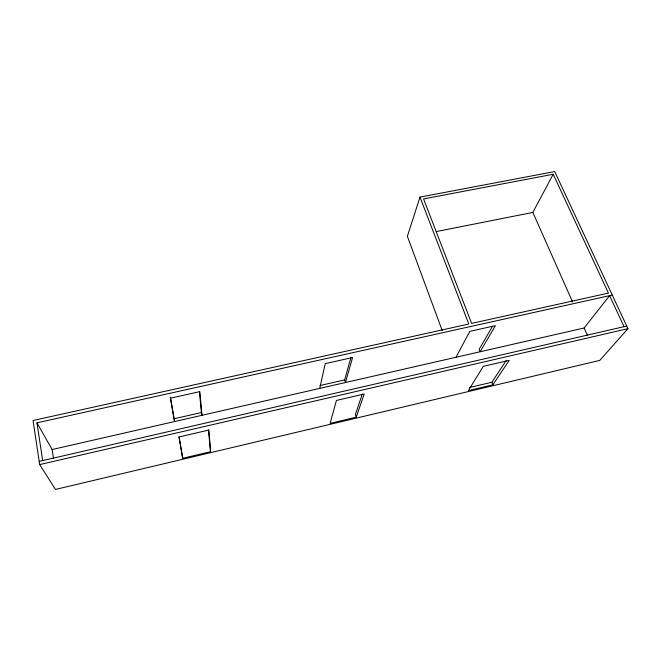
<?xml version="1.0" encoding="UTF-8"?>
<svg xmlns="http://www.w3.org/2000/svg" width="661" height="661" viewBox="0 0 661 661"><rect width="100%" height="100%" fill="white"/><g stroke="black" fill="none" stroke-linecap="round" stroke-linejoin="round"><path stroke-width="0.99" d="M319.742 388.395L325.237 363.633L352.569 357.535L345.455 382.521L344.645 379.91L350.884 357.684M419.999 197.11L468.806 324.022L33.05 420.503L39.668 464.592L55.491 489.446L599.775 360.394L627.95 328.674L554.686 171.554L419.999 197.11L407.366 236.258L442.209 330.541M362.294 394.063L355.395 414.48L356.238 417.19L330.136 423.37L336.416 400.45L364.186 394.006L356.238 417.19M436.293 231.581L532.849 212.429L553.207 174.256L608.442 293.104L471.632 323.394L423.569 198.928L553.207 174.256M455.991 357.271L469.831 331.368L495.411 325.658L480.15 351.751L479.192 349.256L492.346 326.534M469.368 387.553L491.883 382.24L506.458 360.179M492.883 384.818L509.226 360.352L483.257 366.376L468.376 390.626L492.883 384.818L491.883 382.24M612.276 295.054L36.95 422.825L52.12 449.538L584.126 327.996L609.624 295.649L624.042 326.666M182.7 458.296L210.562 451.694L208.909 430.03L179.139 436.938L182.7 458.296L178.957 436.838M39.189 461.378L626.727 326.047M39.668 464.592L627.95 328.674M201.374 412.547L202.018 415.29L199.837 391.618L170.579 398.153L174.611 421.553L174 418.785L201.374 412.547L199.432 391.7M319.949 385.537L344.645 379.91M532.849 212.429L572.6 302.019M584.126 327.996L587.381 335.342M210.562 451.694L208.43 430.005M170.274 397.187L174 418.785M52.12 449.538L53.549 458.61M36.95 422.825L42.684 460.577"/></g></svg>
